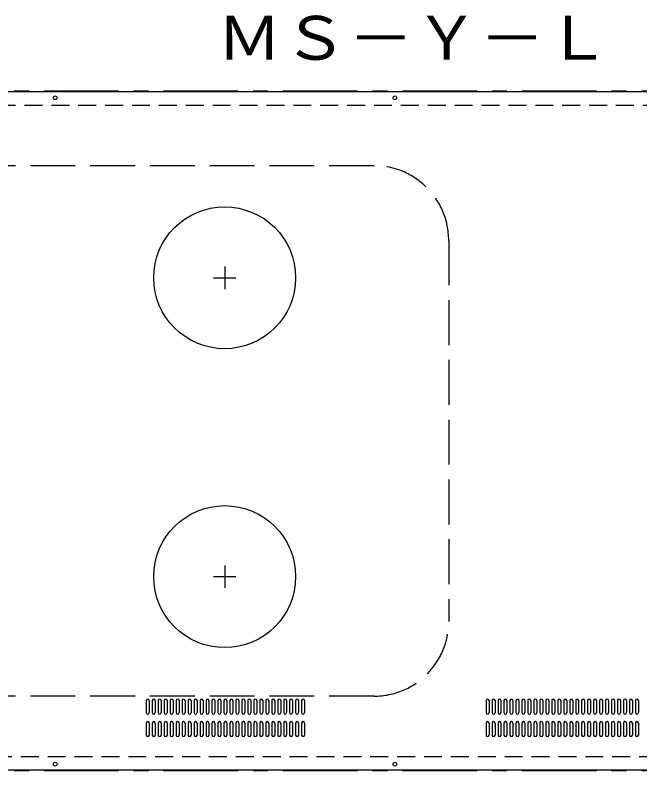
# Model space of a CAD drawing. Units: millimetres, scale not verified. Extents: x -3416 to 4046, y -2178 to 2260.
# Drawn here: x -1106 to -270, y 1249 to 2260 of the extents above; entities that cross this region are included whole.
import ezdxf
from ezdxf.enums import TextEntityAlignment as Align

# ---------------------------------------------------------------- set-up
doc = ezdxf.new("R2010")
doc.units = ezdxf.units.MM
doc.header["$LTSCALE"] = 20
for name, pattern in [('CHAIN1', [8, 5, -1, 1, -1]), ('DASHED1', [1.8, 1.2, -0.6]), ('DASHED3', [4, 3, -1])]:
    doc.linetypes.add(name, pattern=pattern)
doc.layers.add('0-0', color=7, linetype='Continuous')
doc.styles.add('ＭＳ ゴシック', font='')
doc.styles.get('ＭＳ ゴシック').set_extended_font_data('MS Gothic')

msp = doc.modelspace()

# ---------------------------------------------------------------- linework, layer by layer
at = {"layer": '0-0', "color": 4, "linetype": 'CHAIN1'}
for p, q in [((312.47, 2158.6), (-3327.53, 2158.6)), ((312.47, 1248.6), (-3327.53, 1248.6))]:
    msp.add_line(p, q, dxfattribs=at)
at = {"layer": '0-0'}
for p, q in [((306.47, 2157.6), (-1525.53, 2157.6)), ((-930.53, 1342.6), (-930.53, 1326.6)), ((-926.53, 1342.6), (-926.53, 1326.6)), ((-922.53, 1342.6), (-922.53, 1326.6)), ((-918.53, 1342.6), (-918.53, 1326.6)), ((-914.53, 1342.6), (-914.53, 1326.6)), ((-910.53, 1342.6), (-910.53, 1326.6)), ((-906.53, 1342.6), (-906.53, 1326.6)), ((-902.53, 1342.6), (-902.53, 1326.6)), ((-898.53, 1342.6), (-898.53, 1326.6)), ((-894.53, 1342.6), (-894.53, 1326.6)), ((-890.53, 1342.6), (-890.53, 1326.6)), ((-886.53, 1342.6), (-886.53, 1326.6)), ((-882.53, 1342.6), (-882.53, 1326.6)), ((-878.53, 1342.6), (-878.53, 1326.6)), ((-874.53, 1342.6), (-874.53, 1326.6)), ((-870.53, 1342.6), (-870.53, 1326.6)), ((-866.53, 1342.6), (-866.53, 1326.6)), ((-862.53, 1342.6), (-862.53, 1326.6)), ((-858.53, 1342.6), (-858.53, 1326.6)), ((-854.53, 1342.6), (-854.53, 1326.6)), ((-850.53, 1342.6), (-850.53, 1326.6)), ((-846.53, 1342.6), (-846.53, 1326.6)), ((-842.53, 1342.6), (-842.53, 1326.6)), ((-838.53, 1342.6), (-838.53, 1326.6)), ((-834.53, 1342.6), (-834.53, 1326.6)), ((-830.53, 1342.6), (-830.53, 1326.6)), ((-826.53, 1342.6), (-826.53, 1326.6)), ((-822.53, 1342.6), (-822.53, 1326.6)), ((-818.53, 1342.6), (-818.53, 1326.6)), ((-814.53, 1342.6), (-814.53, 1326.6)), ((-810.53, 1342.6), (-810.53, 1326.6)), ((-806.53, 1342.6), (-806.53, 1326.6)), ((-802.53, 1342.6), (-802.53, 1326.6)), ((-798.53, 1342.6), (-798.53, 1326.6)), ((-794.53, 1342.6), (-794.53, 1326.6)), ((-790.53, 1342.6), (-790.53, 1326.6)), ((-786.53, 1342.6), (-786.53, 1326.6)), ((-782.53, 1342.6), (-782.53, 1326.6)), ((-778.53, 1342.6), (-778.53, 1326.6)), ((-774.53, 1342.6), (-774.53, 1326.6)), ((-770.53, 1342.6), (-770.53, 1326.6)), ((-766.53, 1342.6), (-766.53, 1326.6)), ((-762.53, 1342.6), (-762.53, 1326.6)), ((-758.53, 1342.6), (-758.53, 1326.6)), ((-754.53, 1342.6), (-754.53, 1326.6)), ((-750.53, 1342.6), (-750.53, 1326.6)), ((-746.53, 1342.6), (-746.53, 1326.6)), ((-742.53, 1342.6), (-742.53, 1326.6)), ((-738.53, 1342.6), (-738.53, 1326.6)), ((-734.53, 1342.6), (-734.53, 1326.6)), ((-730.53, 1342.6), (-730.53, 1326.6)), ((-726.53, 1342.6), (-726.53, 1326.6)), ((-722.53, 1342.6), (-722.53, 1326.6)), ((-718.53, 1342.6), (-718.53, 1326.6)), ((-475.53, 1342.6), (-475.53, 1326.6)), ((-471.53, 1342.6), (-471.53, 1326.6)), ((-467.53, 1342.6), (-467.53, 1326.6)), ((-463.53, 1342.6), (-463.53, 1326.6)), ((-459.53, 1342.6), (-459.53, 1326.6)), ((-455.53, 1342.6), (-455.53, 1326.6)), ((-451.53, 1342.6), (-451.53, 1326.6)), ((-447.53, 1342.6), (-447.53, 1326.6)), ((-443.53, 1342.6), (-443.53, 1326.6)), ((-439.53, 1342.6), (-439.53, 1326.6)), ((-435.53, 1342.6), (-435.53, 1326.6)), ((-431.53, 1342.6), (-431.53, 1326.6)), ((-427.53, 1342.6), (-427.53, 1326.6)), ((-423.53, 1342.6), (-423.53, 1326.6)), ((-419.53, 1342.6), (-419.53, 1326.6)), ((-415.53, 1342.6), (-415.53, 1326.6)), ((-411.53, 1342.6), (-411.53, 1326.6)), ((-407.53, 1342.6), (-407.53, 1326.6)), ((-403.53, 1342.6), (-403.53, 1326.6)), ((-399.53, 1342.6), (-399.53, 1326.6)), ((-395.53, 1342.6), (-395.53, 1326.6)), ((-391.53, 1342.6), (-391.53, 1326.6)), ((-387.53, 1342.6), (-387.53, 1326.6)), ((-383.53, 1342.6), (-383.53, 1326.6)), ((-379.53, 1342.6), (-379.53, 1326.6)), ((-375.53, 1342.6), (-375.53, 1326.6)), ((-371.53, 1342.6), (-371.53, 1326.6)), ((-367.53, 1342.6), (-367.53, 1326.6)), ((-363.53, 1342.6), (-363.53, 1326.6)), ((-359.53, 1342.6), (-359.53, 1326.6)), ((-355.53, 1342.6), (-355.53, 1326.6)), ((-351.53, 1342.6), (-351.53, 1326.6)), ((-347.53, 1342.6), (-347.53, 1326.6)), ((-343.53, 1342.6), (-343.53, 1326.6)), ((-339.53, 1342.6), (-339.53, 1326.6)), ((-335.53, 1342.6), (-335.53, 1326.6)), ((-331.53, 1342.6), (-331.53, 1326.6)), ((-327.53, 1342.6), (-327.53, 1326.6)), ((-323.53, 1342.6), (-323.53, 1326.6)), ((-319.53, 1342.6), (-319.53, 1326.6)), ((-315.53, 1342.6), (-315.53, 1326.6)), ((-311.53, 1342.6), (-311.53, 1326.6)), ((-307.53, 1342.6), (-307.53, 1326.6)), ((-303.53, 1342.6), (-303.53, 1326.6)), ((-299.53, 1342.6), (-299.53, 1326.6)), ((-295.53, 1342.6), (-295.53, 1326.6)), ((-291.53, 1342.6), (-291.53, 1326.6)), ((-287.53, 1342.6), (-287.53, 1326.6)), ((-283.53, 1342.6), (-283.53, 1326.6)), ((-279.53, 1342.6), (-279.53, 1326.6)), ((-275.53, 1342.6), (-275.53, 1326.6)), ((-271.53, 1342.6), (-271.53, 1326.6)), ((-930.53, 1312.6), (-930.53, 1296.6)), ((-926.53, 1312.6), (-926.53, 1296.6)), ((-922.53, 1312.6), (-922.53, 1296.6)), ((-918.53, 1312.6), (-918.53, 1296.6)), ((-914.53, 1312.6), (-914.53, 1296.6)), ((-910.53, 1312.6), (-910.53, 1296.6)), ((-906.53, 1312.6), (-906.53, 1296.6)), ((-902.53, 1312.6), (-902.53, 1296.6)), ((-898.53, 1312.6), (-898.53, 1296.6)), ((-894.53, 1312.6), (-894.53, 1296.6)), ((-890.53, 1312.6), (-890.53, 1296.6)), ((-886.53, 1312.6), (-886.53, 1296.6)), ((-882.53, 1312.6), (-882.53, 1296.6)), ((-878.53, 1312.6), (-878.53, 1296.6)), ((-874.53, 1312.6), (-874.53, 1296.6)), ((-870.53, 1312.6), (-870.53, 1296.6)), ((-866.53, 1312.6), (-866.53, 1296.6)), ((-862.53, 1312.6), (-862.53, 1296.6)), ((-858.53, 1312.6), (-858.53, 1296.6)), ((-854.53, 1312.6), (-854.53, 1296.6)), ((-850.53, 1312.6), (-850.53, 1296.6)), ((-846.53, 1312.6), (-846.53, 1296.6)), ((-842.53, 1312.6), (-842.53, 1296.6)), ((-838.53, 1312.6), (-838.53, 1296.6)), ((-834.53, 1312.6), (-834.53, 1296.6)), ((-830.53, 1312.6), (-830.53, 1296.6)), ((-826.53, 1312.6), (-826.53, 1296.6)), ((-822.53, 1312.6), (-822.53, 1296.6)), ((-818.53, 1312.6), (-818.53, 1296.6)), ((-814.53, 1312.6), (-814.53, 1296.6)), ((-810.53, 1312.6), (-810.53, 1296.6)), ((-806.53, 1312.6), (-806.53, 1296.6)), ((-802.53, 1312.6), (-802.53, 1296.6)), ((-798.53, 1312.6), (-798.53, 1296.6)), ((-794.53, 1312.6), (-794.53, 1296.6)), ((-790.53, 1312.6), (-790.53, 1296.6)), ((-786.53, 1312.6), (-786.53, 1296.6)), ((-782.53, 1312.6), (-782.53, 1296.6)), ((-778.53, 1312.6), (-778.53, 1296.6)), ((-774.53, 1312.6), (-774.53, 1296.6)), ((-770.53, 1312.6), (-770.53, 1296.6)), ((-766.53, 1312.6), (-766.53, 1296.6)), ((-762.53, 1312.6), (-762.53, 1296.6)), ((-758.53, 1312.6), (-758.53, 1296.6)), ((-754.53, 1312.6), (-754.53, 1296.6)), ((-750.53, 1312.6), (-750.53, 1296.6)), ((-746.53, 1312.6), (-746.53, 1296.6)), ((-742.53, 1312.6), (-742.53, 1296.6)), ((-738.53, 1312.6), (-738.53, 1296.6)), ((-734.53, 1312.6), (-734.53, 1296.6)), ((-730.53, 1312.6), (-730.53, 1296.6)), ((-726.53, 1312.6), (-726.53, 1296.6)), ((-722.53, 1312.6), (-722.53, 1296.6)), ((-718.53, 1312.6), (-718.53, 1296.6)), ((-475.53, 1312.6), (-475.53, 1296.6)), ((-471.53, 1312.6), (-471.53, 1296.6)), ((-467.53, 1312.6), (-467.53, 1296.6)), ((-463.53, 1312.6), (-463.53, 1296.6)), ((-459.53, 1312.6), (-459.53, 1296.6)), ((-455.53, 1312.6), (-455.53, 1296.6)), ((-451.53, 1312.6), (-451.53, 1296.6)), ((-447.53, 1312.6), (-447.53, 1296.6)), ((-443.53, 1312.6), (-443.53, 1296.6)), ((-439.53, 1312.6), (-439.53, 1296.6)), ((-435.53, 1312.6), (-435.53, 1296.6)), ((-431.53, 1312.6), (-431.53, 1296.6)), ((-427.53, 1312.6), (-427.53, 1296.6)), ((-423.53, 1312.6), (-423.53, 1296.6)), ((-419.53, 1312.6), (-419.53, 1296.6)), ((-415.53, 1312.6), (-415.53, 1296.6)), ((-411.53, 1312.6), (-411.53, 1296.6)), ((-407.53, 1312.6), (-407.53, 1296.6)), ((-403.53, 1312.6), (-403.53, 1296.6)), ((-399.53, 1312.6), (-399.53, 1296.6)), ((-395.53, 1312.6), (-395.53, 1296.6)), ((-391.53, 1312.6), (-391.53, 1296.6)), ((-387.53, 1312.6), (-387.53, 1296.6)), ((-383.53, 1312.6), (-383.53, 1296.6)), ((-379.53, 1312.6), (-379.53, 1296.6)), ((-375.53, 1312.6), (-375.53, 1296.6)), ((-371.53, 1312.6), (-371.53, 1296.6)), ((-367.53, 1312.6), (-367.53, 1296.6)), ((-363.53, 1312.6), (-363.53, 1296.6)), ((-359.53, 1312.6), (-359.53, 1296.6)), ((-355.53, 1312.6), (-355.53, 1296.6)), ((-351.53, 1312.6), (-351.53, 1296.6)), ((-347.53, 1312.6), (-347.53, 1296.6)), ((-343.53, 1312.6), (-343.53, 1296.6)), ((-339.53, 1312.6), (-339.53, 1296.6)), ((-335.53, 1312.6), (-335.53, 1296.6)), ((-331.53, 1312.6), (-331.53, 1296.6)), ((-327.53, 1312.6), (-327.53, 1296.6)), ((-323.53, 1312.6), (-323.53, 1296.6)), ((-319.53, 1312.6), (-319.53, 1296.6)), ((-315.53, 1312.6), (-315.53, 1296.6)), ((-311.53, 1312.6), (-311.53, 1296.6)), ((-307.53, 1312.6), (-307.53, 1296.6)), ((-303.53, 1312.6), (-303.53, 1296.6)), ((-299.53, 1312.6), (-299.53, 1296.6)), ((-295.53, 1312.6), (-295.53, 1296.6)), ((-291.53, 1312.6), (-291.53, 1296.6)), ((-287.53, 1312.6), (-287.53, 1296.6)), ((-283.53, 1312.6), (-283.53, 1296.6)), ((-279.53, 1312.6), (-279.53, 1296.6)), ((-275.53, 1312.6), (-275.53, 1296.6)), ((-271.53, 1312.6), (-271.53, 1296.6)), ((306.47, 1249.6), (-1525.53, 1249.6))]:
    msp.add_line(p, q, dxfattribs=at)
at = {"layer": '0-0', "linetype": 'DASHED1'}
for p, q in [((-1525.53, 2139.6), (293.47, 2139.6)), ((293.47, 1267.6), (-1525.53, 1267.6))]:
    msp.add_line(p, q, dxfattribs=at)
at = {"layer": '0-0', "linetype": 'DASHED3'}
for p, q in [((-625.53, 2058.6), (-2425.53, 2058.6)), ((-525.53, 1958.6), (-525.53, 1448.6)), ((-625.53, 1348.6), (-2425.53, 1348.6))]:
    msp.add_line(p, q, dxfattribs=at)
at = {"layer": '0-0', "linetype": 'CHAIN1'}
for p, q in [((-825.53, 1923.6), (-825.53, 1893.6)), ((-840.53, 1908.6), (-810.53, 1908.6)), ((-825.53, 1523.6), (-825.53, 1493.6)), ((-840.53, 1508.6), (-810.53, 1508.6))]:
    msp.add_line(p, q, dxfattribs=at)
at = {"layer": '0-0'}
for centre, radius in [((-1052.53, 2149.6), 2.5), ((-597.53, 2149.6), 2.5), ((-825.53, 1908.6), 95), ((-825.53, 1508.6), 95), ((-1052.53, 1257.6), 2.5), ((-597.53, 1257.6), 2.5)]:
    msp.add_circle(centre, radius, dxfattribs=at)
at = {"layer": '0-0', "linetype": 'DASHED3'}
for centre, start, end in [((-625.53, 1958.6), 0, 90), ((-625.53, 1448.6), 270, 0)]:
    msp.add_arc(centre, 100, start, end, dxfattribs=at)
at = {"layer": '0-0'}
for centre, start, end in [((-928.53, 1342.6), 0, 180), ((-920.53, 1342.6), 0, 180), ((-912.53, 1342.6), 0, 180), ((-904.53, 1342.6), 0, 180), ((-896.53, 1342.6), 0, 180), ((-888.53, 1342.6), 0, 180), ((-880.53, 1342.6), 0, 180), ((-872.53, 1342.6), 0, 180), ((-864.53, 1342.6), 0, 180), ((-856.53, 1342.6), 0, 180), ((-848.53, 1342.6), 0, 180), ((-840.53, 1342.6), 0, 180), ((-832.53, 1342.6), 0, 180), ((-824.53, 1342.6), 0, 180), ((-816.53, 1342.6), 0, 180), ((-808.53, 1342.6), 0, 180), ((-800.53, 1342.6), 0, 180), ((-792.53, 1342.6), 0, 180), ((-784.53, 1342.6), 0, 180), ((-776.53, 1342.6), 0, 180), ((-768.53, 1342.6), 0, 180), ((-760.53, 1342.6), 0, 180), ((-752.53, 1342.6), 0, 180), ((-744.53, 1342.6), 0, 180), ((-736.53, 1342.6), 0, 180), ((-728.53, 1342.6), 0, 180), ((-720.53, 1342.6), 0, 180), ((-473.53, 1342.6), 0, 180), ((-465.53, 1342.6), 0, 180), ((-457.53, 1342.6), 0, 180), ((-449.53, 1342.6), 0, 180), ((-441.53, 1342.6), 0, 180), ((-433.53, 1342.6), 0, 180), ((-425.53, 1342.6), 0, 180), ((-417.53, 1342.6), 0, 180), ((-409.53, 1342.6), 0, 180), ((-401.53, 1342.6), 0, 180), ((-393.53, 1342.6), 0, 180), ((-385.53, 1342.6), 0, 180), ((-377.53, 1342.6), 0, 180), ((-369.53, 1342.6), 0, 180), ((-361.53, 1342.6), 0, 180), ((-353.53, 1342.6), 0, 180), ((-345.53, 1342.6), 0, 180), ((-337.53, 1342.6), 0, 180), ((-329.53, 1342.6), 0, 180), ((-321.53, 1342.6), 0, 180), ((-313.53, 1342.6), 0, 180), ((-305.53, 1342.6), 0, 180), ((-297.53, 1342.6), 0, 180), ((-289.53, 1342.6), 0, 180), ((-281.53, 1342.6), 0, 180), ((-273.53, 1342.6), 0, 180), ((-928.53, 1326.6), 180, 0), ((-920.53, 1326.6), 180, 0), ((-912.53, 1326.6), 180, 0), ((-904.53, 1326.6), 180, 0), ((-896.53, 1326.6), 180, 0), ((-888.53, 1326.6), 180, 0), ((-880.53, 1326.6), 180, 0), ((-872.53, 1326.6), 180, 0), ((-864.53, 1326.6), 180, 0), ((-856.53, 1326.6), 180, 0), ((-848.53, 1326.6), 180, 0), ((-840.53, 1326.6), 180, 0), ((-832.53, 1326.6), 180, 0), ((-824.53, 1326.6), 180, 0), ((-816.53, 1326.6), 180, 0), ((-808.53, 1326.6), 180, 0), ((-800.53, 1326.6), 180, 0), ((-792.53, 1326.6), 180, 0), ((-784.53, 1326.6), 180, 0), ((-776.53, 1326.6), 180, 0), ((-768.53, 1326.6), 180, 0), ((-760.53, 1326.6), 180, 0), ((-752.53, 1326.6), 180, 0), ((-744.53, 1326.6), 180, 0), ((-736.53, 1326.6), 180, 0), ((-728.53, 1326.6), 180, 0), ((-720.53, 1326.6), 180, 0), ((-473.53, 1326.6), 180, 0), ((-465.53, 1326.6), 180, 0), ((-457.53, 1326.6), 180, 0), ((-449.53, 1326.6), 180, 0), ((-441.53, 1326.6), 180, 0), ((-433.53, 1326.6), 180, 0), ((-425.53, 1326.6), 180, 0), ((-417.53, 1326.6), 180, 0), ((-409.53, 1326.6), 180, 0), ((-401.53, 1326.6), 180, 0), ((-393.53, 1326.6), 180, 0), ((-385.53, 1326.6), 180, 0), ((-377.53, 1326.6), 180, 0), ((-369.53, 1326.6), 180, 0), ((-361.53, 1326.6), 180, 0), ((-353.53, 1326.6), 180, 0), ((-345.53, 1326.6), 180, 0), ((-337.53, 1326.6), 180, 0), ((-329.53, 1326.6), 180, 0), ((-321.53, 1326.6), 180, 0), ((-313.53, 1326.6), 180, 0), ((-305.53, 1326.6), 180, 0), ((-297.53, 1326.6), 180, 0), ((-289.53, 1326.6), 180, 0), ((-281.53, 1326.6), 180, 0), ((-273.53, 1326.6), 180, 0), ((-928.53, 1312.6), 0, 180), ((-920.53, 1312.6), 0, 180), ((-912.53, 1312.6), 0, 180), ((-904.53, 1312.6), 0, 180), ((-896.53, 1312.6), 0, 180), ((-888.53, 1312.6), 0, 180), ((-880.53, 1312.6), 0, 180), ((-872.53, 1312.6), 0, 180), ((-864.53, 1312.6), 0, 180), ((-856.53, 1312.6), 0, 180), ((-848.53, 1312.6), 0, 180), ((-840.53, 1312.6), 0, 180), ((-832.53, 1312.6), 0, 180), ((-824.53, 1312.6), 0, 180), ((-816.53, 1312.6), 0, 180), ((-808.53, 1312.6), 0, 180), ((-800.53, 1312.6), 0, 180), ((-792.53, 1312.6), 0, 180), ((-784.53, 1312.6), 0, 180), ((-776.53, 1312.6), 0, 180), ((-768.53, 1312.6), 0, 180), ((-760.53, 1312.6), 0, 180), ((-752.53, 1312.6), 0, 180), ((-744.53, 1312.6), 0, 180), ((-736.53, 1312.6), 0, 180), ((-728.53, 1312.6), 0, 180), ((-720.53, 1312.6), 0, 180), ((-473.53, 1312.6), 0, 180), ((-465.53, 1312.6), 0, 180), ((-457.53, 1312.6), 0, 180), ((-449.53, 1312.6), 0, 180), ((-441.53, 1312.6), 0, 180), ((-433.53, 1312.6), 0, 180), ((-425.53, 1312.6), 0, 180), ((-417.53, 1312.6), 0, 180), ((-409.53, 1312.6), 0, 180), ((-401.53, 1312.6), 0, 180), ((-393.53, 1312.6), 0, 180), ((-385.53, 1312.6), 0, 180), ((-377.53, 1312.6), 0, 180), ((-369.53, 1312.6), 0, 180), ((-361.53, 1312.6), 0, 180), ((-353.53, 1312.6), 0, 180), ((-345.53, 1312.6), 0, 180), ((-337.53, 1312.6), 0, 180), ((-329.53, 1312.6), 0, 180), ((-321.53, 1312.6), 0, 180), ((-313.53, 1312.6), 0, 180), ((-305.53, 1312.6), 0, 180), ((-297.53, 1312.6), 0, 180), ((-289.53, 1312.6), 0, 180), ((-281.53, 1312.6), 0, 180), ((-273.53, 1312.6), 0, 180), ((-928.53, 1296.6), 180, 0), ((-920.53, 1296.6), 180, 0), ((-912.53, 1296.6), 180, 0), ((-904.53, 1296.6), 180, 0), ((-896.53, 1296.6), 180, 0), ((-888.53, 1296.6), 180, 0), ((-880.53, 1296.6), 180, 0), ((-872.53, 1296.6), 180, 0), ((-864.53, 1296.6), 180, 0), ((-856.53, 1296.6), 180, 0), ((-848.53, 1296.6), 180, 0), ((-840.53, 1296.6), 180, 0), ((-832.53, 1296.6), 180, 0), ((-824.53, 1296.6), 180, 0), ((-816.53, 1296.6), 180, 0), ((-808.53, 1296.6), 180, 0), ((-800.53, 1296.6), 180, 0), ((-792.53, 1296.6), 180, 0), ((-784.53, 1296.6), 180, 0), ((-776.53, 1296.6), 180, 0), ((-768.53, 1296.6), 180, 0), ((-760.53, 1296.6), 180, 0), ((-752.53, 1296.6), 180, 0), ((-744.53, 1296.6), 180, 0), ((-736.53, 1296.6), 180, 0), ((-728.53, 1296.6), 180, 0), ((-720.53, 1296.6), 180, 0), ((-473.53, 1296.6), 180, 0), ((-465.53, 1296.6), 180, 0), ((-457.53, 1296.6), 180, 0), ((-449.53, 1296.6), 180, 0), ((-441.53, 1296.6), 180, 0), ((-433.53, 1296.6), 180, 0), ((-425.53, 1296.6), 180, 0), ((-417.53, 1296.6), 180, 0), ((-409.53, 1296.6), 180, 0), ((-401.53, 1296.6), 180, 0), ((-393.53, 1296.6), 180, 0), ((-385.53, 1296.6), 180, 0), ((-377.53, 1296.6), 180, 0), ((-369.53, 1296.6), 180, 0), ((-361.53, 1296.6), 180, 0), ((-353.53, 1296.6), 180, 0), ((-345.53, 1296.6), 180, 0), ((-337.53, 1296.6), 180, 0), ((-329.53, 1296.6), 180, 0), ((-321.53, 1296.6), 180, 0), ((-313.53, 1296.6), 180, 0), ((-305.53, 1296.6), 180, 0), ((-297.53, 1296.6), 180, 0), ((-289.53, 1296.6), 180, 0), ((-281.53, 1296.6), 180, 0), ((-273.53, 1296.6), 180, 0)]:
    msp.add_arc(centre, 2, start, end, dxfattribs=at)

# ---------------------------------------------------------------- texts
at = {"layer": '0-0', "style": 'ＭＳ ゴシック', "width": 1.1}
msp.add_text('ＭＳ－Ｙ－Ｌ', height=58.65, dxfattribs=at).set_placement((-836.43, 2182.85), align=Align.BOTTOM_LEFT)

doc.saveas('drawing.dxf')
